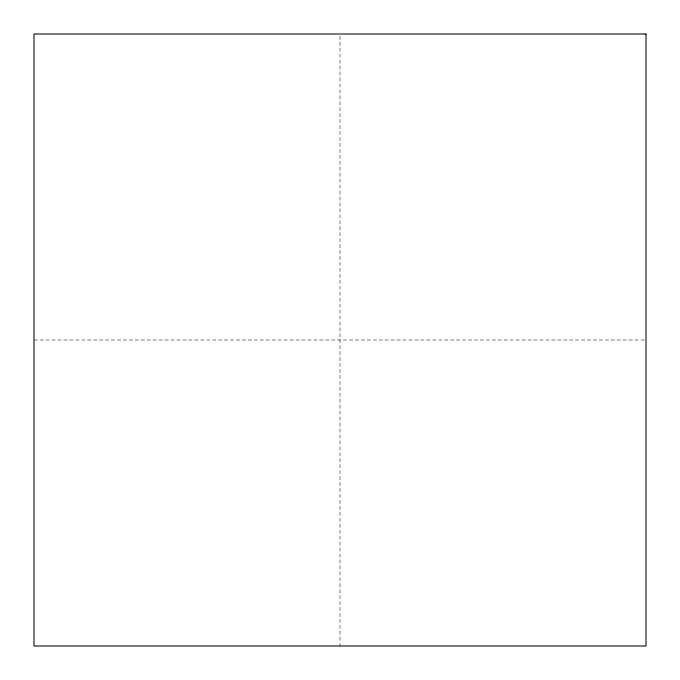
<?xml version="1.0" encoding="UTF-8"?>
<svg xmlns="http://www.w3.org/2000/svg" width="680" height="680" viewBox="0 0 680 680"><rect width="100%" height="100%" fill="white"/><g stroke="black" fill="none" stroke-linecap="round" stroke-linejoin="round"><path stroke-width="0.51" stroke-dasharray="3.4 2.55" d="M34 340L644.938 340M340 36.125L340 646"/><path stroke-width="1.02" d="M646 34L34 34L34 646L646 646L646 34"/></g></svg>
